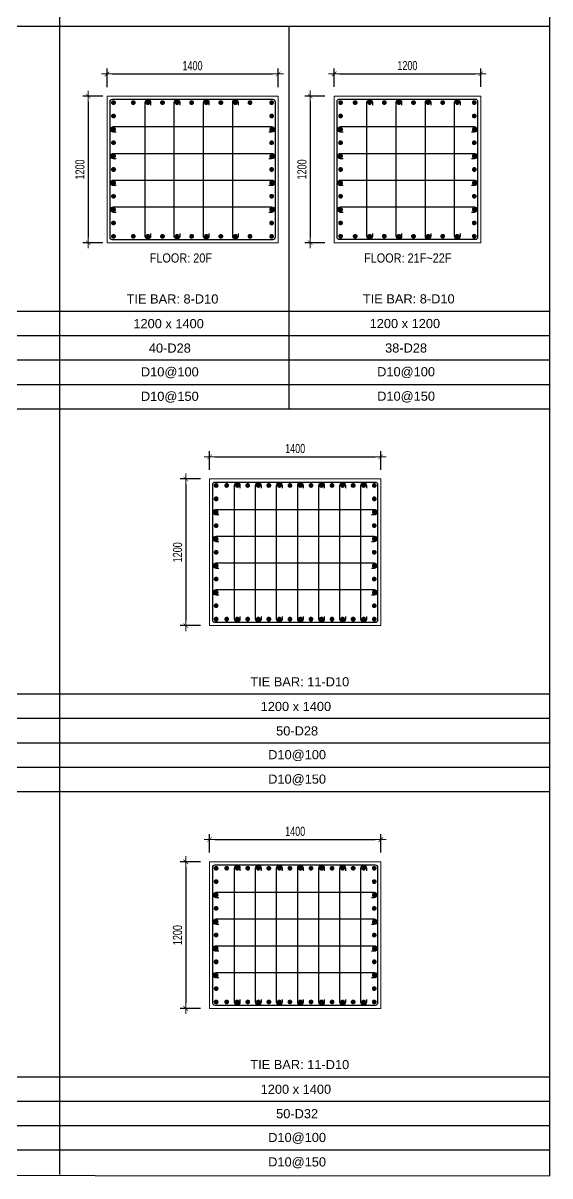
# Model space of a CAD drawing. Header units: millimetres. Extents: x 415878 to 795945, y 85573 to 378758.
# Drawn here: x 572382 to 576694, y 146750 to 156184 of the extents above; entities that cross this region are included whole.
import ezdxf
from ezdxf.enums import TextEntityAlignment as Align

# ---------------------------------------------------------------- set-up
doc = ezdxf.new("R2010")
doc.units = ezdxf.units.MM
doc.layers.get('Defpoints').update_dxf_attribs({"color": 151, "lineweight": 9})
for name, color, linetype in [('2', 2, 'Continuous'), ('A-ANNO-LEAD', 4, 'Continuous'), ('TIT1', 3, 'Continuous')]:
    doc.layers.add(name, color=color, linetype=linetype)
for name, color, linetype, lineweight in [('NDC_S_CONTINUOUS', 3, 'Continuous', 20), ('NDC_S_DIM', 1, 'Continuous', 15), ('NDC_S_REBAR', 4, 'Continuous', 35)]:
    doc.layers.add(name, color=color, linetype=linetype, lineweight=lineweight)
doc.styles.add('NDC_ARIAL', font='arial.ttf', dxfattribs={"width": 0.85})
doc.styles.add('NDC_DIM', font='', dxfattribs={"width": 0.75})
doc.styles.get('NDC_DIM').set_extended_font_data('Dotum')
doc.dimstyles.new('NDC_dim_30', dxfattribs={"dimscale": 30, "dimtxt": 2.5, "dimasz": 1.5, "dimexe": 1.5, "dimexo": 2.5, "dimgap": 1, "dimtad": 1, "dimdec": 0, "dimzin": 0, "dimdsep": 46, "dimtxsty": 'NDC_DIM', "dimblk": 'DIMMARK', "dimcen": 0.09, "dimdle": 1.2, "dimclrd": 1, "dimclre": 1, "dimclrt": 3, "dimadec": 0, "dimazin": 0, "dimtfac": 1, "dimtdec": 0, "dimtix": 1, "dimtofl": 0, "dimtmove": 0, "dimatfit": 3, "dimfxl": 8, "dimfxlon": 1, "dimtolj": 1, "dimtzin": 0, "dimarcsym": 0})

# ---------------------------------------------------------------- blocks, each defined once
blk = doc.blocks.new('DIMMARK')
at = {"layer": 'NDC_S_DIM', "color": 1}
blk.add_line((-1.5, 0), (1, 0), dxfattribs=at)
at = {"layer": 'NDC_S_DIM', "color": 2, "const_width": 0.1}
blk.add_lwpolyline([(-0.42, -0.42), (0.42, 0.42)], dxfattribs=at)
blk = doc.blocks.new('*D1165')
at = {"layer": 'Defpoints', "color": 0, "ltscale": 40, "transparency": 16777216}
for p in [(574468.9, 155767.4), (573068.9, 155585.8), (574468.9, 155585.8)]:
    blk.add_point(p, dxfattribs=at)
at = {"layer": 'NDC_S_DIM', "color": 1, "lineweight": -2, "ltscale": 40, "transparency": 16777216}
for p, q in [((573068.9, 155660.8), (573068.9, 155812.4)), ((573113.9, 155767.4), (574423.9, 155767.4)), ((574468.9, 155660.8), (574468.9, 155812.4))]:
    blk.add_line(p, q, dxfattribs=at)
at = {"layer": 'NDC_S_DIM', "color": 1, "lineweight": -2, "ltscale": 40, "transparency": 16777216, "xscale": 45, "yscale": 45, "zscale": 45, "rotation": 180}
blk.add_blockref('DIMMARK', (573068.9, 155767.4), dxfattribs=at)
at = {"layer": 'NDC_S_DIM', "color": 1, "lineweight": -2, "ltscale": 40, "transparency": 16777216, "xscale": 45, "yscale": 45, "zscale": 45}
blk.add_blockref('DIMMARK', (574468.9, 155767.4), dxfattribs=at)
at = {"layer": 'NDC_S_DIM', "color": 3, "ltscale": 40, "transparency": 16777216, "insert": (573768.9, 155834.9), "char_height": 75, "attachment_point": 5, "style": 'NDC_DIM'}
blk.add_mtext('\\A1;1400', dxfattribs=at)
blk = doc.blocks.new('*D1166')
at = {"layer": 'Defpoints', "color": 0, "ltscale": 40, "transparency": 16777216}
for p in [(573110.5, 155585.8), (572915.1, 154385.8), (573110.5, 154385.8)]:
    blk.add_point(p, dxfattribs=at)
at = {"layer": 'NDC_S_DIM', "color": 1, "lineweight": -2, "ltscale": 40, "transparency": 16777216}
for p, q in [((573035.5, 155585.8), (572870.1, 155585.8)), ((572915.1, 155540.8), (572915.1, 154430.8)), ((573035.5, 154385.8), (572870.1, 154385.8))]:
    blk.add_line(p, q, dxfattribs=at)
at = {"layer": 'NDC_S_DIM', "color": 1, "lineweight": -2, "ltscale": 40, "transparency": 16777216, "xscale": 45, "yscale": 45, "zscale": 45}
for p, rotation in [((572915.1, 155585.8), 90), ((572915.1, 154385.8), 270)]:
    blk.add_blockref('DIMMARK', p, dxfattribs=dict(at, rotation=rotation))
at = {"layer": 'NDC_S_DIM', "color": 3, "ltscale": 40, "transparency": 16777216, "insert": (572847.5, 154985.8), "char_height": 75, "attachment_point": 5, "rotation": 90, "style": 'NDC_DIM'}
blk.add_mtext('\\A1;1200', dxfattribs=at)
blk = doc.blocks.new('kata_block_THEP')
at = {"layer": 'NDC_S_REBAR', "color": 0}
for p, q in [((-0.5, 0), (0.5, 0)), ((-0.35, 0.35), (0.35, -0.35)), ((0.35, 0.35), (-0.35, -0.35)), ((0, 0.5), (0, -0.5))]:
    blk.add_line(p, q, dxfattribs=at)
at = {"layer": 'NDC_S_REBAR', "color": 0, "const_width": 0.0833}
blk.add_lwpolyline([(-0.5, 0, 1), (0.5, 0, 1), (-0.5, 0, 1)], format="xyb", dxfattribs=at)
blk = doc.blocks.new('*D1171')
at = {"layer": 'Defpoints', "color": 0, "ltscale": 40, "transparency": 16777216}
for p in [(576127.3, 155768.2), (574927.3, 155586.6), (576127.3, 155586.6)]:
    blk.add_point(p, dxfattribs=at)
at = {"layer": 'NDC_S_DIM', "color": 1, "lineweight": -2, "ltscale": 40, "transparency": 16777216}
for p, q in [((574927.3, 155661.6), (574927.3, 155813.2)), ((574972.3, 155768.2), (576082.3, 155768.2)), ((576127.3, 155661.6), (576127.3, 155813.2))]:
    blk.add_line(p, q, dxfattribs=at)
at = {"layer": 'NDC_S_DIM', "color": 1, "lineweight": -2, "ltscale": 40, "transparency": 16777216, "xscale": 45, "yscale": 45, "zscale": 45, "rotation": 180}
blk.add_blockref('DIMMARK', (574927.3, 155768.2), dxfattribs=at)
at = {"layer": 'NDC_S_DIM', "color": 1, "lineweight": -2, "ltscale": 40, "transparency": 16777216, "xscale": 45, "yscale": 45, "zscale": 45}
blk.add_blockref('DIMMARK', (576127.3, 155768.2), dxfattribs=at)
at = {"layer": 'NDC_S_DIM', "color": 3, "ltscale": 40, "transparency": 16777216, "insert": (575527.3, 155835.8), "char_height": 75, "attachment_point": 5, "style": 'NDC_DIM'}
blk.add_mtext('\\A1;1200', dxfattribs=at)
blk = doc.blocks.new('*D1172')
at = {"layer": 'Defpoints', "color": 0, "ltscale": 40, "transparency": 16777216}
for p in [(574927.3, 155586.6), (574732, 154386.6), (574927.3, 154386.6)]:
    blk.add_point(p, dxfattribs=at)
at = {"layer": 'NDC_S_DIM', "color": 1, "lineweight": -2, "ltscale": 40, "transparency": 16777216}
for p, q in [((574852.3, 155586.6), (574687, 155586.6)), ((574732, 155541.6), (574732, 154431.6)), ((574852.3, 154386.6), (574687, 154386.6))]:
    blk.add_line(p, q, dxfattribs=at)
at = {"layer": 'NDC_S_DIM', "color": 1, "lineweight": -2, "ltscale": 40, "transparency": 16777216, "xscale": 45, "yscale": 45, "zscale": 45}
for p, rotation in [((574732, 155586.6), 90), ((574732, 154386.6), 270)]:
    blk.add_blockref('DIMMARK', p, dxfattribs=dict(at, rotation=rotation))
at = {"layer": 'NDC_S_DIM', "color": 3, "ltscale": 40, "transparency": 16777216, "insert": (574664.4, 154986.6), "char_height": 75, "attachment_point": 5, "rotation": 90, "style": 'NDC_DIM'}
blk.add_mtext('\\A1;1200', dxfattribs=at)
blk = doc.blocks.new('*D1173')
at = {"layer": 'Defpoints', "color": 0, "ltscale": 40, "transparency": 16777216}
for p in [(575308.9, 149502), (573908.9, 149320.4), (575308.9, 149320.4)]:
    blk.add_point(p, dxfattribs=at)
at = {"layer": 'NDC_S_DIM', "color": 1, "lineweight": -2, "ltscale": 40, "transparency": 16777216}
for p, q in [((573908.9, 149395.4), (573908.9, 149547)), ((575308.9, 149395.4), (575308.9, 149547)), ((573953.9, 149502), (575263.9, 149502))]:
    blk.add_line(p, q, dxfattribs=at)
at = {"layer": 'NDC_S_DIM', "color": 1, "lineweight": -2, "ltscale": 40, "transparency": 16777216, "xscale": 45, "yscale": 45, "zscale": 45, "rotation": 180}
blk.add_blockref('DIMMARK', (573908.9, 149502), dxfattribs=at)
at = {"layer": 'NDC_S_DIM', "color": 1, "lineweight": -2, "ltscale": 40, "transparency": 16777216, "xscale": 45, "yscale": 45, "zscale": 45}
blk.add_blockref('DIMMARK', (575308.9, 149502), dxfattribs=at)
at = {"layer": 'NDC_S_DIM', "color": 3, "ltscale": 40, "transparency": 16777216, "insert": (574608.9, 149569.5), "char_height": 75, "attachment_point": 5, "style": 'NDC_DIM'}
blk.add_mtext('\\A1;1400', dxfattribs=at)
blk = doc.blocks.new('*D1174')
at = {"layer": 'Defpoints', "color": 0, "ltscale": 40, "transparency": 16777216}
for p in [(573908.9, 149320.4), (573713.6, 148120.4), (573908.9, 148120.4)]:
    blk.add_point(p, dxfattribs=at)
at = {"layer": 'NDC_S_DIM', "color": 1, "lineweight": -2, "ltscale": 40, "transparency": 16777216}
for p, q in [((573833.9, 149320.4), (573668.6, 149320.4)), ((573713.6, 149275.4), (573713.6, 148165.4)), ((573833.9, 148120.4), (573668.6, 148120.4))]:
    blk.add_line(p, q, dxfattribs=at)
at = {"layer": 'NDC_S_DIM', "color": 1, "lineweight": -2, "ltscale": 40, "transparency": 16777216, "xscale": 45, "yscale": 45, "zscale": 45}
for p, rotation in [((573713.6, 149320.4), 90), ((573713.6, 148120.4), 270)]:
    blk.add_blockref('DIMMARK', p, dxfattribs=dict(at, rotation=rotation))
at = {"layer": 'NDC_S_DIM', "color": 3, "ltscale": 40, "transparency": 16777216, "insert": (573646, 148720.4), "char_height": 75, "attachment_point": 5, "rotation": 90, "style": 'NDC_DIM'}
blk.add_mtext('\\A1;1200', dxfattribs=at)
blk = doc.blocks.new('*D1175')
at = {"layer": 'Defpoints', "color": 0, "ltscale": 40, "transparency": 16777216}
for p in [(575308.9, 152634.7), (573908.9, 152453.1), (575308.9, 152453.1)]:
    blk.add_point(p, dxfattribs=at)
at = {"layer": 'NDC_S_DIM', "color": 1, "lineweight": -2, "ltscale": 40, "transparency": 16777216}
for p, q in [((573908.9, 152528.1), (573908.9, 152679.7)), ((575308.9, 152528.1), (575308.9, 152679.7)), ((573953.9, 152634.7), (575263.9, 152634.7))]:
    blk.add_line(p, q, dxfattribs=at)
at = {"layer": 'NDC_S_DIM', "color": 1, "lineweight": -2, "ltscale": 40, "transparency": 16777216, "xscale": 45, "yscale": 45, "zscale": 45, "rotation": 180}
blk.add_blockref('DIMMARK', (573908.9, 152634.7), dxfattribs=at)
at = {"layer": 'NDC_S_DIM', "color": 1, "lineweight": -2, "ltscale": 40, "transparency": 16777216, "xscale": 45, "yscale": 45, "zscale": 45}
blk.add_blockref('DIMMARK', (575308.9, 152634.7), dxfattribs=at)
at = {"layer": 'NDC_S_DIM', "color": 3, "ltscale": 40, "transparency": 16777216, "insert": (574608.9, 152702.2), "char_height": 75, "attachment_point": 5, "style": 'NDC_DIM'}
blk.add_mtext('\\A1;1400', dxfattribs=at)
blk = doc.blocks.new('*D1176')
at = {"layer": 'Defpoints', "color": 0, "ltscale": 40, "transparency": 16777216}
for p in [(573908.9, 152453.1), (573713.6, 151253.1), (573908.9, 151253.1)]:
    blk.add_point(p, dxfattribs=at)
at = {"layer": 'NDC_S_DIM', "color": 1, "lineweight": -2, "ltscale": 40, "transparency": 16777216}
for p, q in [((573833.9, 152453.1), (573668.6, 152453.1)), ((573713.6, 152408.1), (573713.6, 151298.1)), ((573833.9, 151253.1), (573668.6, 151253.1))]:
    blk.add_line(p, q, dxfattribs=at)
at = {"layer": 'NDC_S_DIM', "color": 1, "lineweight": -2, "ltscale": 40, "transparency": 16777216, "xscale": 45, "yscale": 45, "zscale": 45}
for p, rotation in [((573713.6, 152453.1), 90), ((573713.6, 151253.1), 270)]:
    blk.add_blockref('DIMMARK', p, dxfattribs=dict(at, rotation=rotation))
at = {"layer": 'NDC_S_DIM', "color": 3, "ltscale": 40, "transparency": 16777216, "insert": (573646, 151853.1), "char_height": 75, "attachment_point": 5, "rotation": 90, "style": 'NDC_DIM'}
blk.add_mtext('\\A1;1200', dxfattribs=at)

msp = doc.modelspace()

# ---------------------------------------------------------------- linework, layer by layer
at = {"layer": '2', "lineweight": -2, "ltscale": 1000}
for points in [[(574443.9, 155540.8), (574443.9, 154430.8, -0.414214), (574423.9, 154410.8), (573113.9, 154410.8, -0.414214), (573093.9, 154430.8), (573093.9, 155540.8, -0.414214), (573113.9, 155560.8), (574423.9, 155560.8, -0.414214)], [(576102.3, 155541.6), (576102.3, 154431.6, -0.414214), (576082.3, 154411.6), (574972.3, 154411.6, -0.414214), (574952.3, 154431.6), (574952.3, 155541.6, -0.414214), (574972.3, 155561.6), (576082.3, 155561.6, -0.414214)], [(575283.9, 152408.1), (575283.9, 151298.1, -0.414214), (575263.9, 151278.1), (573953.9, 151278.1, -0.414214), (573933.9, 151298.1), (573933.9, 152408.1, -0.414214), (573953.9, 152428.1), (575263.9, 152428.1, -0.414214)], [(575283.9, 149275.4), (575283.9, 148165.4, -0.414214), (575263.9, 148145.4), (573953.9, 148145.4, -0.414214), (573933.9, 148165.4), (573933.9, 149275.4, -0.414214), (573953.9, 149295.4), (575263.9, 149295.4, -0.414214)]]:
    msp.add_lwpolyline(points, format="xyb", close=True, dxfattribs=at)
at = {"layer": '2'}
for points in [[(573425.9, 154460.9), (573425.9, 154438.8, -1), (573380.9, 154438.8), (573380.9, 155534.3, -1), (573425.9, 155534.3), (573425.9, 155512.1)], [(573664.7, 154460.9), (573664.7, 154438.8, -1), (573619.7, 154438.8), (573619.7, 155534.3, -1), (573664.7, 155534.3), (573664.7, 155512.1)], [(573903.5, 154460.9), (573903.5, 154438.8, -1), (573858.5, 154438.8), (573858.5, 155534.3, -1), (573903.5, 155534.3), (573903.5, 155512.1)], [(574142.3, 154460.9), (574142.3, 154438.8, -1), (574097.3, 154438.8), (574097.3, 155534.3, -1), (574142.3, 155534.3), (574142.3, 155512.1)], [(575241.6, 154461.8), (575241.6, 154439.6, -1), (575196.6, 154439.6), (575196.6, 155535.1, -1), (575241.6, 155535.1), (575241.6, 155513)], [(575480.4, 154461.8), (575480.4, 154439.6, -1), (575435.4, 154439.6), (575435.4, 155535.1, -1), (575480.4, 155535.1), (575480.4, 155513)], [(575719.2, 154461.8), (575719.2, 154439.6, -1), (575674.2, 154439.6), (575674.2, 155535.1, -1), (575719.2, 155535.1), (575719.2, 155513)], [(575958, 154461.8), (575958, 154439.6, -1), (575913, 154439.6), (575913, 155535.1, -1), (575958, 155535.1), (575958, 155513)], [(573144.1, 155291.5), (573121.9, 155291.5, -1), (573121.9, 155336.5), (574415.9, 155336.5, -1), (574415.9, 155291.5), (574393.8, 155291.5)], [(575002.5, 155291.5), (574980.3, 155291.5, -1), (574980.3, 155336.5), (576074.3, 155336.5, -1), (576074.3, 155291.5), (576052.2, 155291.5)], [(573144.1, 155072.7), (573121.9, 155072.7, -1), (573121.9, 155117.7), (574415.9, 155117.7, -1), (574415.9, 155072.7), (574393.8, 155072.7)], [(575002.5, 155072.7), (574980.3, 155072.7, -1), (574980.3, 155117.7), (576074.3, 155117.7, -1), (576074.3, 155072.7), (576052.2, 155072.7)], [(573144.1, 154853.9), (573121.9, 154853.9, -1), (573121.9, 154898.9), (574415.9, 154898.9, -1), (574415.9, 154853.9), (574393.8, 154853.9)], [(575002.5, 154853.9), (574980.3, 154853.9, -1), (574980.3, 154898.9), (576074.3, 154898.9, -1), (576074.3, 154853.9), (576052.2, 154853.9)], [(573144.1, 154635.1), (573121.9, 154635.1, -1), (573121.9, 154680.1), (574415.9, 154680.1, -1), (574415.9, 154635.1), (574393.8, 154635.1)], [(575002.5, 154635.1), (574980.3, 154635.1, -1), (574980.3, 154680.1), (576074.3, 154680.1, -1), (576074.3, 154635.1), (576052.2, 154635.1)], [(574157, 151326.7), (574157, 151304.6, -1), (574112, 151304.6), (574112, 152400.1, -1), (574157, 152400.1), (574157, 152377.9)], [(574329.5, 151326.7), (574329.5, 151304.6, -1), (574284.5, 151304.6), (574284.5, 152400.1, -1), (574329.5, 152400.1), (574329.5, 152377.9)], [(574502.1, 151326.7), (574502.1, 151304.6, -1), (574457, 151304.6), (574457, 152400.1, -1), (574502.1, 152400.1), (574502.1, 152377.9)], [(574674.6, 151326.7), (574674.6, 151304.6, -1), (574629.6, 151304.6), (574629.6, 152400.1, -1), (574674.6, 152400.1), (574674.6, 152377.9)], [(574847.1, 151326.7), (574847.1, 151304.6, -1), (574802.1, 151304.6), (574802.1, 152400.1, -1), (574847.1, 152400.1), (574847.1, 152377.9)], [(575019.7, 151326.7), (575019.7, 151304.6, -1), (574974.6, 151304.6), (574974.6, 152400.1, -1), (575019.7, 152400.1), (575019.7, 152377.9)], [(575192.2, 151326.7), (575192.2, 151304.6, -1), (575147.2, 151304.6), (575147.2, 152400.1, -1), (575192.2, 152400.1), (575192.2, 152377.9)], [(573984.1, 152158.8), (573961.9, 152158.8, -1), (573961.9, 152203.8), (575255.9, 152203.8, -1), (575255.9, 152158.8), (575233.8, 152158.8)], [(573984.1, 151940), (573961.9, 151940, -1), (573961.9, 151985), (575255.9, 151985, -1), (575255.9, 151940), (575233.8, 151940)], [(573984.1, 151721.2), (573961.9, 151721.2, -1), (573961.9, 151766.2), (575255.9, 151766.2, -1), (575255.9, 151721.2), (575233.8, 151721.2)], [(573984.1, 151502.4), (573961.9, 151502.4, -1), (573961.9, 151547.4), (575255.9, 151547.4, -1), (575255.9, 151502.4), (575233.8, 151502.4)], [(574157, 148194), (574157, 148171.9, -1), (574112, 148171.9), (574112, 149267.4, -1), (574157, 149267.4), (574157, 149245.2)], [(574329.5, 148194), (574329.5, 148171.9, -1), (574284.5, 148171.9), (574284.5, 149267.4, -1), (574329.5, 149267.4), (574329.5, 149245.2)], [(574502.1, 148194), (574502.1, 148171.9, -1), (574457, 148171.9), (574457, 149267.4, -1), (574502.1, 149267.4), (574502.1, 149245.2)], [(574674.6, 148194), (574674.6, 148171.9, -1), (574629.6, 148171.9), (574629.6, 149267.4, -1), (574674.6, 149267.4), (574674.6, 149245.2)], [(574847.1, 148194), (574847.1, 148171.9, -1), (574802.1, 148171.9), (574802.1, 149267.4, -1), (574847.1, 149267.4), (574847.1, 149245.2)], [(575019.7, 148194), (575019.7, 148171.9, -1), (574974.6, 148171.9), (574974.6, 149267.4, -1), (575019.7, 149267.4), (575019.7, 149245.2)], [(575192.2, 148194), (575192.2, 148171.9, -1), (575147.2, 148171.9), (575147.2, 149267.4, -1), (575192.2, 149267.4), (575192.2, 149245.2)], [(573984.1, 149026.1), (573961.9, 149026.1, -1), (573961.9, 149071.1), (575255.9, 149071.1, -1), (575255.9, 149026.1), (575233.8, 149026.1)], [(573984.1, 148807.3), (573961.9, 148807.3, -1), (573961.9, 148852.3), (575255.9, 148852.3, -1), (575255.9, 148807.3), (575233.8, 148807.3)], [(573984.1, 148588.5), (573961.9, 148588.5, -1), (573961.9, 148633.5), (575255.9, 148633.5, -1), (575255.9, 148588.5), (575233.8, 148588.5)], [(573984.1, 148369.7), (573961.9, 148369.7, -1), (573961.9, 148414.7), (575255.9, 148414.7, -1), (575255.9, 148369.7), (575233.8, 148369.7)]]:
    msp.add_lwpolyline(points, format="xyb", dxfattribs=at)
at = {"layer": 'A-ANNO-LEAD'}
msp.add_lwpolyline([(561804.6, 146762.7), (576694, 146749.6), (576694, 163369.6), (561804.6, 163382.7)], close=True, dxfattribs=at)
at = {"layer": 'NDC_S_CONTINUOUS', "ltscale": 70}
for points in [[(574468.9, 155585.8), (574468.9, 154385.8), (573068.9, 154385.8), (573068.9, 155585.8), (574468.9, 155585.8)], [(576127.3, 155586.6), (576127.3, 154386.6), (574927.3, 154386.6), (574927.3, 155586.6), (576127.3, 155586.6)], [(575308.9, 152453.1), (575308.9, 151253.1), (573908.9, 151253.1), (573908.9, 152453.1), (575308.9, 152453.1)], [(575308.9, 149320.4), (575308.9, 148120.4), (573908.9, 148120.4), (573908.9, 149320.4), (575308.9, 149320.4)]]:
    msp.add_lwpolyline(points, dxfattribs=at)
at = {"layer": 'TIT1'}
for p, q in [((572678.6, 162662.7), (572678.6, 146762.7)), ((576694, 156157.3), (561804.6, 156157.3)), ((576694, 153024.6), (561804.6, 153024.6)), ((576694, 149891.9), (561804.6, 149891.9))]:
    msp.add_line(p, q, dxfattribs=at)
at = {"layer": 'TIT1', "color": 8}
for p, q in [((574555.7, 156157.3), (574555.7, 153024.6)), ((576694, 153824.6), (562432.5, 153824.6)), ((576694, 153624.6), (562432.5, 153624.6)), ((576694, 153424.6), (562432.5, 153424.6)), ((576694, 153224.6), (562861.7, 153224.6)), ((576694, 150691.9), (562432.5, 150691.9)), ((576694, 150491.9), (562432.5, 150491.9)), ((576694, 150291.9), (562432.5, 150291.9)), ((576694, 150091.9), (562861.7, 150091.9)), ((576694, 147559.2), (562432.5, 147559.2)), ((576694, 147359.2), (562432.5, 147359.2)), ((576694, 147159.2), (562432.5, 147159.2)), ((576694, 146959.2), (562861.7, 146959.2))]:
    msp.add_line(p, q, dxfattribs=at)

# ---------------------------------------------------------------- block references
at = {"layer": '2', "yscale": 36, "zscale": 36}
for p, xscale, rotation in [((573121.9, 155532.8), -36, 90), ((573284, 155532.8), -36, 90), ((573403.4, 155532.8), -36, 90), ((573522.8, 155532.8), -36, 90), ((573642.2, 155532.8), -36, 90), ((573761.6, 155532.8), -36, 90), ((573881, 155532.8), -36, 90), ((574000.4, 155532.8), -36, 90), ((574119.8, 155532.8), -36, 90), ((574239.2, 155532.8), -36, 90), ((574415.9, 155532.8), 36, 270), ((574980.3, 155533.6), -36, 90), ((575099.7, 155533.6), -36, 90), ((575219.1, 155533.6), -36, 90), ((575338.5, 155533.6), -36, 90), ((575457.9, 155533.6), -36, 90), ((575577.3, 155533.6), -36, 90), ((575696.7, 155533.6), -36, 90), ((575816.1, 155533.6), -36, 90), ((575935.5, 155533.6), -36, 90), ((576074.3, 155533.6), 36, 270), ((573121.9, 155423.4), -36, 90), ((574415.9, 155423.4), 36, 270), ((574980.3, 155423.4), -36, 90), ((576074.3, 155423.4), 36, 270), ((573121.9, 155314), -36, 90), ((574415.9, 155314), 36, 270), ((574980.3, 155314), -36, 90), ((576074.3, 155314), 36, 270), ((573121.9, 155204.6), -36, 90), ((574415.9, 155204.6), 36, 270), ((574980.3, 155204.6), -36, 90), ((576074.3, 155204.6), 36, 270), ((573121.9, 155095.2), -36, 90), ((574415.9, 155095.2), 36, 270), ((574980.3, 155095.2), -36, 90), ((576074.3, 155095.2), 36, 270), ((573121.9, 154985.8), -36, 90), ((574415.9, 154985.8), 36, 270), ((574980.3, 154985.8), -36, 90), ((576074.3, 154985.8), 36, 270), ((573121.9, 154876.4), -36, 90), ((574415.9, 154876.4), 36, 270), ((574980.3, 154876.4), -36, 90), ((576074.3, 154876.4), 36, 270), ((573121.9, 154767), -36, 90), ((574415.9, 154767), 36, 270), ((574980.3, 154767), -36, 90), ((576074.3, 154767), 36, 270), ((573121.9, 154657.6), -36, 90), ((574415.9, 154657.6), 36, 270), ((574980.3, 154657.6), -36, 90), ((576074.3, 154657.6), 36, 270), ((573121.9, 154548.2), -36, 90), ((574415.9, 154548.2), 36, 270), ((574980.3, 154548.2), -36, 90), ((576074.3, 154548.2), 36, 270), ((573121.9, 154438.8), 36, 90), ((573284, 154438.8), 36, 90), ((573403.4, 154438.8), 36, 90), ((573522.8, 154438.8), 36, 90), ((573642.2, 154438.8), 36, 90), ((573761.6, 154438.8), 36, 90), ((573881, 154438.8), 36, 90), ((574000.4, 154438.8), 36, 90), ((574119.8, 154438.8), 36, 90), ((574239.2, 154438.8), 36, 90), ((574415.9, 154438.8), -36, 270), ((574980.3, 154439.6), 36, 90), ((575099.7, 154439.6), 36, 90), ((575219.1, 154439.6), 36, 90), ((575338.5, 154439.6), 36, 90), ((575457.9, 154439.6), 36, 90), ((575577.3, 154439.6), 36, 90), ((575696.7, 154439.6), 36, 90), ((575816.1, 154439.6), 36, 90), ((575935.5, 154439.6), 36, 90), ((576074.3, 154439.6), -36, 270), ((573961.9, 152400.1), -36, 90), ((574048.2, 152400.1), -36, 90), ((574134.5, 152400.1), -36, 90), ((574220.7, 152400.1), -36, 90), ((574307, 152400.1), -36, 90), ((574393.3, 152400.1), -36, 90), ((574479.5, 152400.1), -36, 90), ((574565.8, 152400.1), -36, 90), ((574652.1, 152400.1), -36, 90), ((574738.3, 152400.1), -36, 90), ((574824.6, 152400.1), -36, 90), ((574910.9, 152400.1), -36, 90), ((574997.1, 152400.1), -36, 90), ((575083.4, 152400.1), -36, 90), ((575169.7, 152400.1), -36, 90), ((575255.9, 152400.1), 36, 270), ((575255.9, 152400.1), -36, 90), ((573961.9, 152290.7), -36, 90), ((575255.9, 152290.7), 36, 270), ((573961.9, 152181.3), -36, 90), ((575255.9, 152181.3), 36, 270), ((573961.9, 152071.9), -36, 90), ((575255.9, 152071.9), 36, 270), ((573961.9, 151962.5), -36, 90), ((575255.9, 151962.5), 36, 270), ((573961.9, 151853.1), -36, 90), ((575255.9, 151853.1), 36, 270), ((573961.9, 151743.7), -36, 90), ((575255.9, 151743.7), 36, 270), ((573961.9, 151634.3), -36, 90), ((575255.9, 151634.3), 36, 270), ((573961.9, 151524.9), -36, 90), ((575255.9, 151524.9), 36, 270), ((573961.9, 151415.5), -36, 90), ((575255.9, 151415.5), 36, 270), ((573961.9, 151306.1), 36, 90), ((574048.2, 151306.1), 36, 90), ((574134.5, 151306.1), 36, 90), ((574220.7, 151306.1), 36, 90), ((574307, 151306.1), 36, 90), ((574393.3, 151306.1), 36, 90), ((574479.5, 151306.1), 36, 90), ((574565.8, 151306.1), 36, 90), ((574652.1, 151306.1), 36, 90), ((574738.3, 151306.1), 36, 90), ((574824.6, 151306.1), 36, 90), ((574910.9, 151306.1), 36, 90), ((574997.1, 151306.1), 36, 90), ((575083.4, 151306.1), 36, 90), ((575169.7, 151306.1), 36, 90), ((575255.9, 151306.1), -36, 270), ((573961.9, 149267.4), -36, 90), ((574048.2, 149267.4), -36, 90), ((574134.5, 149267.4), -36, 90), ((574220.7, 149267.4), -36, 90), ((574307, 149267.4), -36, 90), ((574393.3, 149267.4), -36, 90), ((574479.5, 149267.4), -36, 90), ((574565.8, 149267.4), -36, 90), ((574652.1, 149267.4), -36, 90), ((574738.3, 149267.4), -36, 90), ((574824.6, 149267.4), -36, 90), ((574910.9, 149267.4), -36, 90), ((574997.1, 149267.4), -36, 90), ((575083.4, 149267.4), -36, 90), ((575169.7, 149267.4), -36, 90), ((575255.9, 149267.4), 36, 270), ((575255.9, 149267.4), -36, 90), ((573961.9, 149158), -36, 90), ((575255.9, 149158), 36, 270), ((573961.9, 149048.6), -36, 90), ((575255.9, 149048.6), 36, 270), ((573961.9, 148939.2), -36, 90), ((575255.9, 148939.2), 36, 270), ((573961.9, 148829.8), -36, 90), ((575255.9, 148829.8), 36, 270), ((573961.9, 148720.4), -36, 90), ((575255.9, 148720.4), 36, 270), ((573961.9, 148611), -36, 90), ((575255.9, 148611), 36, 270), ((573961.9, 148501.6), -36, 90), ((575255.9, 148501.6), 36, 270), ((573961.9, 148392.2), -36, 90), ((575255.9, 148392.2), 36, 270), ((573961.9, 148282.8), -36, 90), ((575255.9, 148282.8), 36, 270), ((573961.9, 148173.4), 36, 90), ((574048.2, 148173.4), 36, 90), ((574134.5, 148173.4), 36, 90), ((574220.7, 148173.4), 36, 90), ((574307, 148173.4), 36, 90), ((574393.3, 148173.4), 36, 90), ((574479.5, 148173.4), 36, 90), ((574565.8, 148173.4), 36, 90), ((574652.1, 148173.4), 36, 90), ((574738.3, 148173.4), 36, 90), ((574824.6, 148173.4), 36, 90), ((574910.9, 148173.4), 36, 90), ((574997.1, 148173.4), 36, 90), ((575083.4, 148173.4), 36, 90), ((575169.7, 148173.4), 36, 90), ((575255.9, 148173.4), -36, 270)]:
    msp.add_blockref('kata_block_THEP', p, dxfattribs=dict(at, xscale=xscale, rotation=rotation))

# ---------------------------------------------------------------- texts
at = {"layer": 'TIT1', "style": 'NDC_ARIAL', "width": 0.85}
for s, p in [('FLOOR: 20F', (573673.1, 154261.9)), ('FLOOR: 21F~22F', (575530, 154261.9))]:
    msp.add_text(s, height=75, dxfattribs=at).set_placement(p, align=Align.MIDDLE)
at = {"layer": 'TIT1', "style": 'NDC_ARIAL'}
for s, p in [('TIE BAR: 8-D10', (573604.7, 153926.4)), ('TIE BAR: 8-D10', (575538.4, 153927.2)), ('1200 x 1400', (573572.9, 153724.4)), ('1200 x 1200', (575506.6, 153725.3)), ('40-D28', (573582.9, 153524.4)), ('38-D28', (575516.6, 153525.3)), ('D10@100', (573582.9, 153324.4)), ('D10@100', (575516.6, 153325.3)), ('D10@150', (573582.9, 153124.4)), ('D10@150', (575516.6, 153125.3)), ('TIE BAR: 11-D10', (574646.4, 150793.7)), ('1200 x 1400', (574614.6, 150591.7)), ('50-D28', (574624.7, 150391.7)), ('D10@100', (574624.7, 150191.7)), ('D10@150', (574624.7, 149991.7)), ('TIE BAR: 11-D10', (574646.4, 147661)), ('1200 x 1400', (574614.6, 147459)), ('50-D32', (574624.7, 147259)), ('D10@100', (574624.7, 147059)), ('D10@150', (574624.7, 146859))]:
    msp.add_text(s, height=75, dxfattribs=at).set_placement(p, align=Align.MIDDLE)

# ---------------------------------------------------------------- dimensions: what is measured, and where the dimension line sits
at = {"layer": 'NDC_S_DIM', "ltscale": 40}
for base, p1, p2, picture, middle in [((574468.9, 155767.4), (573068.9, 155585.8), (574468.9, 155585.8), '*D1165', (573768.9, 155834.9)), ((576127.3, 155768.2), (574927.3, 155586.6), (576127.3, 155586.6), '*D1171', (575527.3, 155835.8)), ((575308.9, 152634.7), (573908.9, 152453.1), (575308.9, 152453.1), '*D1175', (574608.9, 152702.2)), ((575308.9, 149502), (573908.9, 149320.4), (575308.9, 149320.4), '*D1173', (574608.9, 149569.5))]:
    dim = msp.add_linear_dim(base=base, p1=p1, p2=p2, dimstyle='NDC_dim_30', dxfattribs=at)
    dim.commit()
    dim.dimension.update_dxf_attribs({"geometry": picture, "text_midpoint": middle})
for base, p1, p2, picture, middle in [((572915.1, 154385.8), (573110.5, 155585.8), (573110.5, 154385.8), '*D1166', (572847.5, 154985.8)), ((574732, 154386.6), (574927.3, 155586.6), (574927.3, 154386.6), '*D1172', (574664.4, 154986.6)), ((573713.6, 151253.1), (573908.9, 152453.1), (573908.9, 151253.1), '*D1176', (573646, 151853.1)), ((573713.6, 148120.4), (573908.9, 149320.4), (573908.9, 148120.4), '*D1174', (573646, 148720.4))]:
    dim = msp.add_linear_dim(base=base, p1=p1, p2=p2, angle=90, dimstyle='NDC_dim_30', dxfattribs=at)
    dim.commit()
    dim.dimension.update_dxf_attribs({"geometry": picture, "text_midpoint": middle})

doc.saveas('drawing.dxf')
